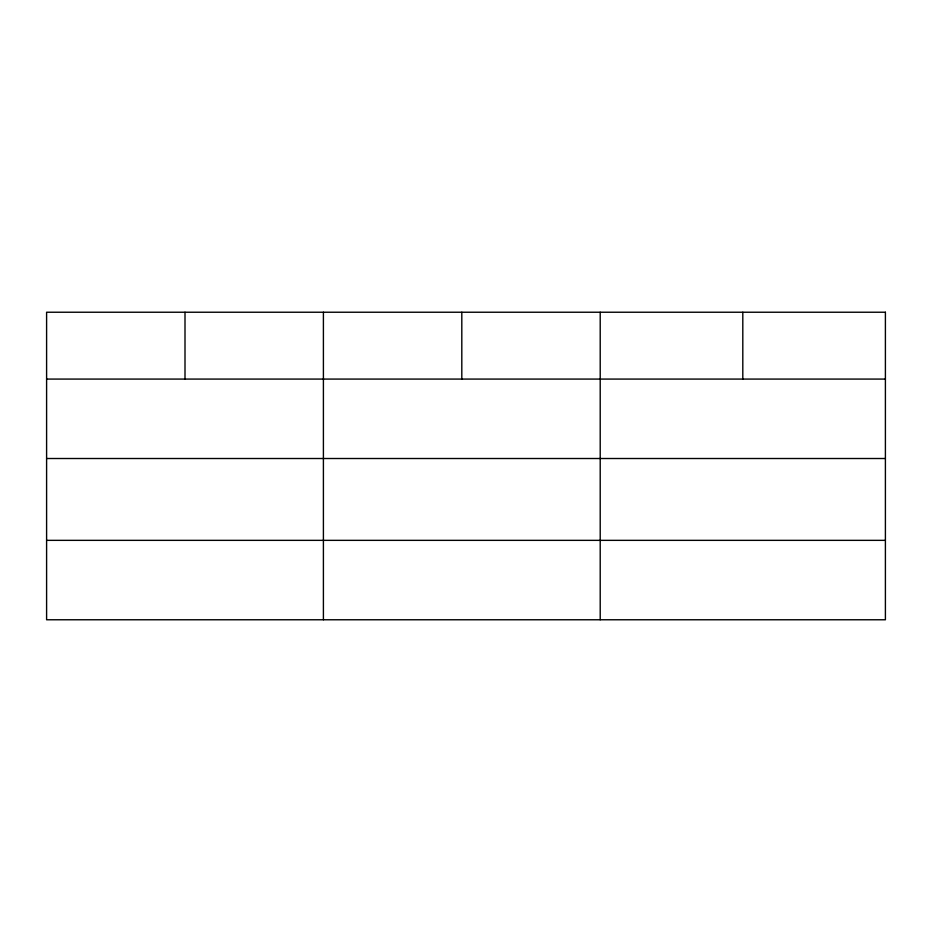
<?xml version="1.0" encoding="UTF-8"?>
<svg xmlns="http://www.w3.org/2000/svg" width="932" height="932" viewBox="0 0 932 932"><rect width="100%" height="100%" fill="white"/><g stroke="black" fill="none" stroke-linecap="round" stroke-linejoin="round"><path stroke-width="1.4" d="M46.6 379.079L885.4 379.079M46.6 458.509L885.4 458.509M46.6 540.35L885.4 540.35M742.804 312.232L742.804 379.079M600.208 312.232L600.208 619.768M461.806 312.232L461.806 379.079M323.404 312.232L323.404 619.768M185.002 312.232L185.002 379.079M885.4 312.232L46.6 312.232L46.6 619.768L885.4 619.768L885.4 312.232"/></g></svg>
